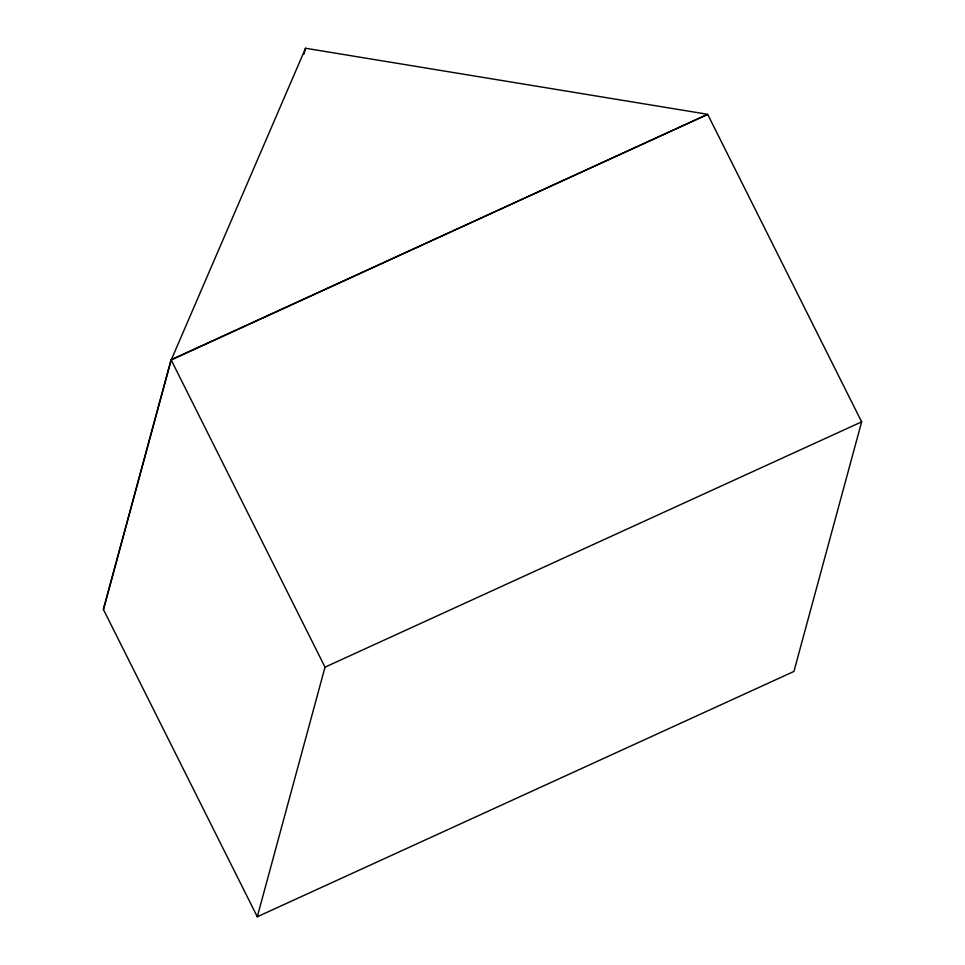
<?xml version="1.0" encoding="UTF-8"?>
<svg xmlns="http://www.w3.org/2000/svg" width="965" height="965" viewBox="0 0 965 965"><rect width="100%" height="100%" fill="white"/><g stroke="black" fill="none" stroke-linecap="round" stroke-linejoin="round"><path stroke-width="1.45" d="M171.07 359.74L103.352 609.337L257.293 916.75L793.93 671.447L861.649 421.85L707.707 114.437L171.07 359.74L325.012 667.153L257.293 916.75M103.484 609.591L171.203 359.993L305.543 48.25L707.635 114.292L171.203 359.993M303.963 54.052L305.543 48.25M325.012 667.153L861.649 421.85"/></g></svg>
